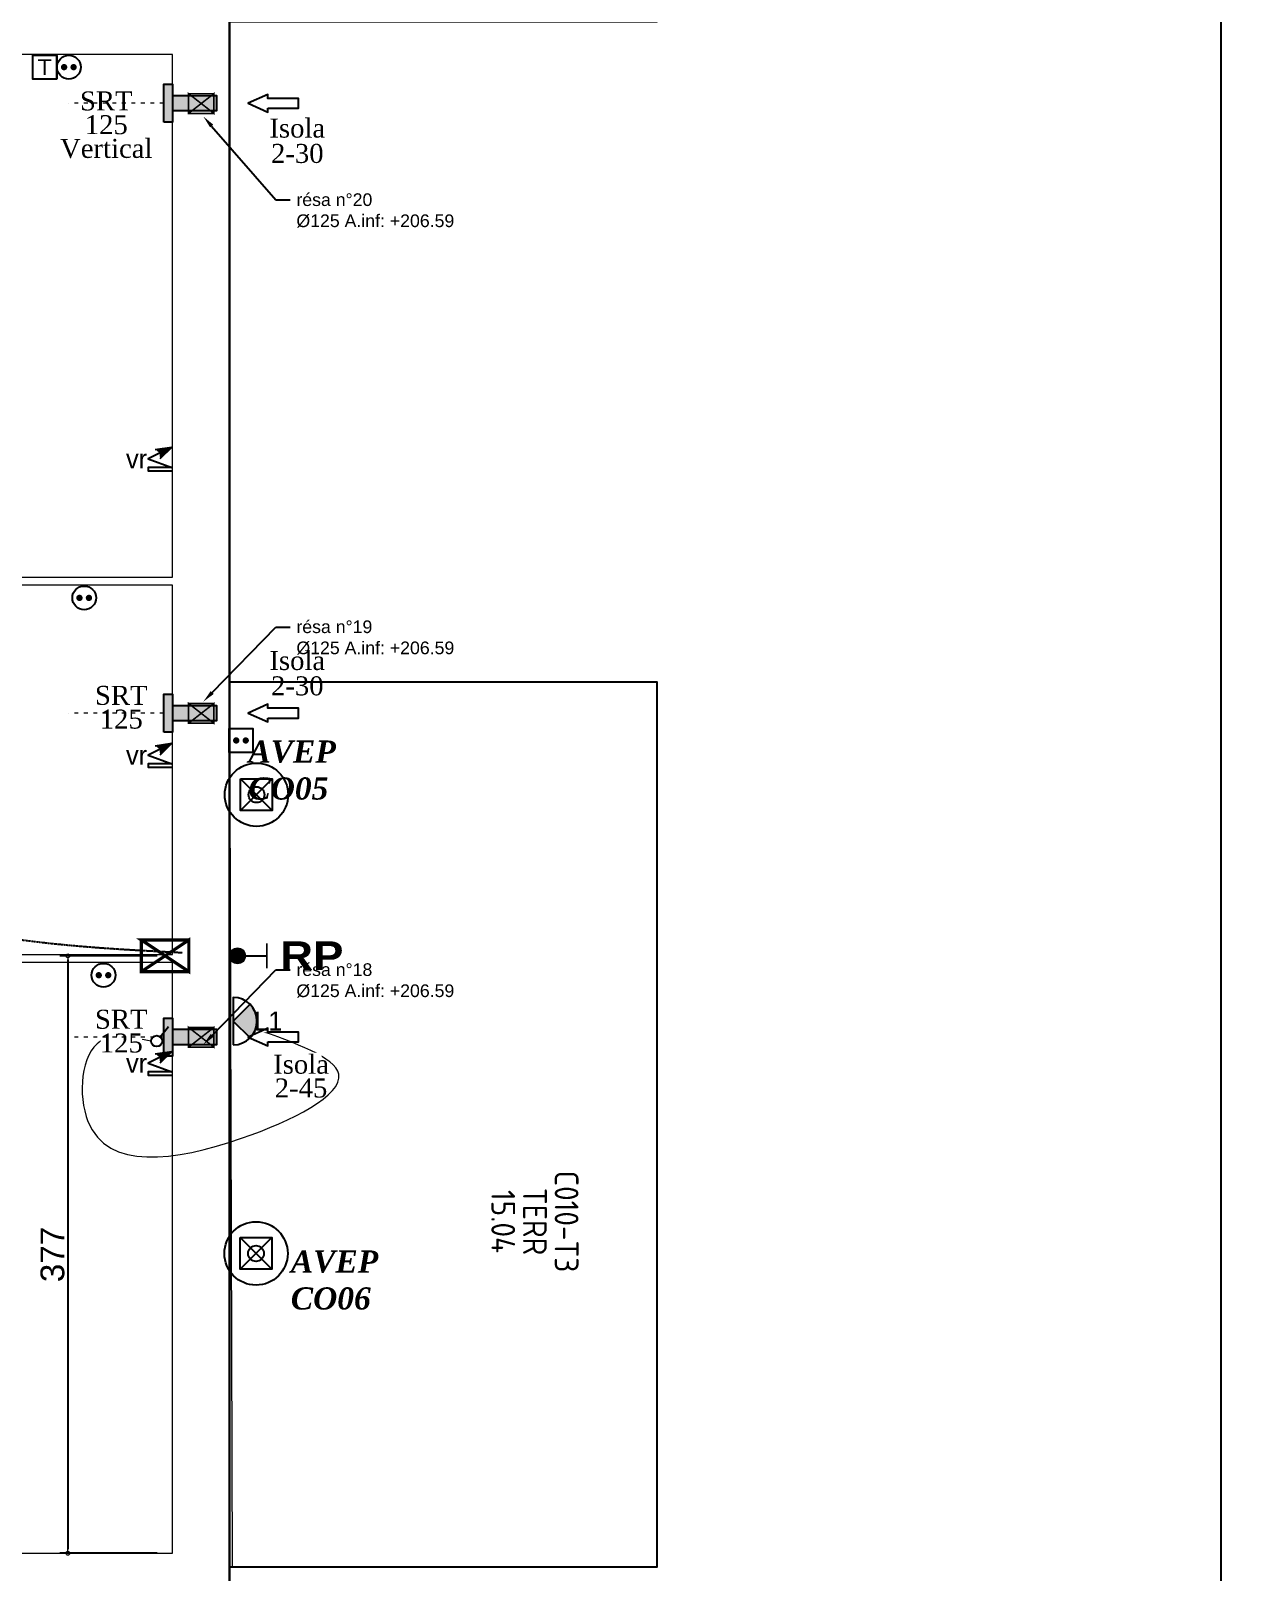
# Model space of a CAD drawing. Header units: millimetres. Extents: x 454430 to 532383, y -370512 to -310890.
# Drawn here: x 475366 to 482947, y -359189 to -349450 of the extents above; entities that cross this region are included whole.
import ezdxf
from ezdxf import colors
from ezdxf.entities.mleader import LeaderData, LeaderLine
from ezdxf.math import Vec2, Vec3

# ---------------------------------------------------------------- set-up
doc = ezdxf.new("R2010")
doc.units = ezdxf.units.MM
doc.set_wipeout_variables(frame=1)
doc.linetypes.add('ACAD_ISO03W100', pattern=[30, 12, -18])
doc.linetypes.add('prlm_ef', pattern=[0.165, 0.1, -0.065])
for name, color, linetype, lineweight in [('_GAZELEC-BOITE INCORPO', 36, 'Continuous', 18), ('_GAZELEC-RESERVATION', 1, 'Continuous', 18), ('_GAZELEC-RESERVATION 2', 132, 'Continuous', 18)]:
    doc.layers.add(name, color=color, linetype=linetype, lineweight=lineweight)
for name, color, linetype in [('prlm-EAU-EF', 161, 'Continuous'), ('prlm-EAU-EPEXT', 145, 'Continuous'), ('prlm-ELEC-CFA', 181, 'Continuous'), ('prlm-ELEC-CFO', 201, 'Continuous'), ('prlm-MOD-PB', 123, 'Continuous'), ('prlm-VMC', 93, 'Continuous')]:
    doc.layers.add(name, color=color, linetype=linetype)
doc.layers.add('prlm-xpoly', color=7, linetype='Continuous', plot=False)
doc.layers.add('prlm-ZEROPLOT', color=254, linetype='Continuous', plot=False)
doc.styles.add('Arial', font='arial.ttf')
doc.styles.add('prlm-eau-ef', font='ariblk.ttf', dxfattribs={"height": 18})
doc.styles.add('prlm-eau-ep', font='timesbi.ttf', dxfattribs={"height": 18})
doc.styles.add('prlm-elec-cfo', font='comic.ttf', dxfattribs={"height": 12})
doc.styles.add('prlm-vmc', font='pala.ttf', dxfattribs={"height": 14})
doc.styles.add('prlm-xpoly', font='isocp.shx', dxfattribs={"height": 15})
doc.styles.get("Standard").update_dxf_attribs({"font": 'arial.ttf'})
doc.dimstyles.new('200', dxfattribs={"dimtxt": 150, "dimasz": 25, "dimexe": 50, "dimexo": 50, "dimgap": 20, "dimtad": 1, "dimdec": 0, "dimlfac": 0.1, "dimdsep": 46, "dimtxsty": 'Arial', "dimblk1": 'DOTBLANK', "dimblk2": 'DOTBLANK', "dimsah": 1, "dimcen": 25, "dimclrd": 5, "dimclre": 5, "dimadec": 0, "dimazin": 0, "dimtfac": 1, "dimtdec": 0, "dimtmove": 0, "dimatfit": 3, "dimldrblk": 'DOTBLANK', "dimfxl": 50, "dimtolj": 1, "dimtzin": 0, "dimarcsym": 0})

# ---------------------------------------------------------------- blocks, each defined once
blk = doc.blocks.new('xi.PC-EXT')
at = {"layer": 'prlm-ELEC-CFO', "color": 0, "linetype": 'ByBlock', "lineweight": -2, "flags": 128}
blk.add_lwpolyline([(-7.5, 7.5), (7.5, 7.5), (7.5, -7.5), (-7.5, -7.5)], close=True, dxfattribs=at)
at = {"layer": 'prlm-ELEC-CFO', "color": 0, "linetype": 'ByBlock', "lineweight": 5, "const_width": 2}
for points in [[(-4, 0, 1), (-2, 0, 1)], [(2, 0, 1), (4, 0, 1)]]:
    blk.add_lwpolyline(points, format="xyb", close=True, dxfattribs=at)
blk = doc.blocks.new('xi.SA')
at = {"layer": 'prlm-ELEC-CFO', "color": 0}
blk.add_lwpolyline([(0.2, -1.28), (5.5, 5.28)], dxfattribs=at)
blk.add_circle((-2, -4), 3.5, dxfattribs=at)
blk = doc.blocks.new('xi.LUM1')
at = {"layer": 'prlm-ELEC-CFO', "linetype": 'ByBlock', "lineweight": 5}
blk.add_hatch(color=0, dxfattribs=at).paths.add_polyline_path([(10.61, 10.61, 0.414214), (-10.61, 10.61), (0, 0)])
at = {"layer": 'prlm-ELEC-CFO', "color": 0, "linetype": 'ByBlock', "lineweight": -2, "flags": 128}
blk.add_lwpolyline([(15, 0, 1), (-15, 0)], format="xyb", close=True, dxfattribs=at)
at = {"layer": 'prlm-ELEC-CFO', "color": 0}
blk.add_lwpolyline([(-10.61, 10.61), (0, 0), (10.61, 10.61)], dxfattribs=at)
blk = doc.blocks.new('xi.VR')
at = {"layer": 'prlm-ELEC-CFO', "lineweight": 5}
blk.add_hatch(color=0, dxfattribs=at).paths.add_polyline_path([(-3, 6), (-0.1, 3.7), (0, 0), (7.5, 7.5)])
at = {"layer": 'prlm-ELEC-CFO', "color": 0}
for points in [[(0.95, 4.23), (-7.5, 0), (7.5, -5.5), (-7.5, -5.5), (-7.5, -7.5), (7.5, -7.5)], [(-3, 6), (7.5, 7.5), (0, 0)]]:
    blk.add_lwpolyline(points, dxfattribs=at)
blk = doc.blocks.new('xi.PC')
at = {"color": 0, "lineweight": 5}
blk.add_wipeout([(-7.5, -7.5), (7.5, -7.5), (7.5, 7.5), (-7.5, 7.5)], dxfattribs=at).dxf.layer = 'prlm-ELEC-CFO'
at = {"layer": 'prlm-ELEC-CFO', "color": 0, "linetype": 'ByBlock', "lineweight": 5, "const_width": 2}
for points in [[(-4, 0, 1), (-2, 0, 1)], [(2, 0, 1), (4, 0, 1)]]:
    blk.add_lwpolyline(points, format="xyb", close=True, dxfattribs=at)
at = {"layer": 'prlm-ELEC-CFO', "color": 0, "linetype": 'ByBlock', "lineweight": -2}
blk.add_circle((0, 0), 7.5, dxfattribs=at)
blk = doc.blocks.new('xi.EA-Ma')
at = {"layer": 'prlm-MOD-PB'}
blk.add_hatch(color=0, dxfattribs=at).paths.add_polyline_path([(-4.65, 0), (-4.65, -28), (4.65, -28), (4.65, 0)])
at = {"layer": 'prlm-VMC', "linetype": 'ByBlock'}
blk.add_hatch(color=0, dxfattribs=at).paths.add_polyline_path([(-12, 5.6), (12, 5.6), (12, 0), (-12, 0)])
at = {"layer": 'prlm-MOD-PB', "color": 0, "linetype": 'ByBlock', "lineweight": -2, "flags": 128}
blk.add_lwpolyline([(-4.65, 0), (-4.65, -28), (4.65, -28), (4.65, 0)], close=True, dxfattribs=at)
at = {"layer": 'prlm-VMC', "color": 0, "linetype": 'ByBlock', "flags": 128}
for points in [[(-12, 5.6), (12, 5.6), (12, 0), (-12, 0)], [(-3.09, -60.19), (-3.09, -79.51), (3.09, -79.51), (3.09, -60.19), (5.59, -60.19), (0, -47.69), (-5.59, -60.19)]]:
    blk.add_lwpolyline(points, close=True, dxfattribs=at)
at = {"layer": 'prlm-ZEROPLOT', "color": 250, "linetype": 'ACAD_ISO03W100', "lineweight": 0, "ltscale": 0.2}
blk.add_lwpolyline([(0, 5.6), (0, 65.6)], dxfattribs=at)
blk = doc.blocks.new('xi.rp')
at = {"layer": 'prlm-EAU-EF', "lineweight": 5}
h = blk.add_hatch(color=0, dxfattribs=at)
edge = h.paths.add_edge_path()
edge.add_arc((0, 5), 5, 0, 360)
at = {"layer": 'prlm-EAU-EF', "color": 0, "const_width": 1, "flags": 128}
blk.add_lwpolyline([(-7.82, 23.46), (7.82, 23.46)], dxfattribs=at)
at = {"layer": 'prlm-EAU-EF', "color": 0, "flags": 128}
blk.add_lwpolyline([(0, 5), (0, 23.46)], dxfattribs=at)
at = {"layer": 'prlm-EAU-EF', "color": 0, "lineweight": 5}
blk.add_circle((0, 5), 5, dxfattribs=at)
blk = doc.blocks.new('xi.avext')
at = {"layer": 'prlm-EAU-EPEXT'}
blk.add_lwpolyline([(-10, 10), (10, 10), (10, -10), (-10, -10)], close=True, dxfattribs=at)
for points in [[(-10, 10), (10, -10)], [(-10, -10), (10, 10)]]:
    blk.add_lwpolyline(points, dxfattribs=at)
blk.add_circle((0, 0), 5, dxfattribs=at)
at = {"layer": 'prlm-ZEROPLOT'}
blk.add_circle((0, 0), 20, dxfattribs=at)
blk = doc.blocks.new('xi.TEL')
at = {"layer": 'prlm-ELEC-CFA', "color": 0, "linetype": 'ByBlock', "lineweight": -2, "flags": 128}
blk.add_lwpolyline([(-7.5, 7.5), (7.5, 7.5), (7.5, -7.5), (-7.5, -7.5)], close=True, dxfattribs=at)
at = {"layer": 'prlm-ELEC-CFA', "color": 0, "linetype": 'ByBlock', "insert": (0, 0), "char_height": 10, "width": 11.36, "attachment_point": 5}
blk.add_mtext('{\\fVerdana|b0|i0|c0|p34;T}', dxfattribs=at)
blk = doc.blocks.new('_DOTBLANK')
at = {"color": 0, "linetype": 'ByBlock'}
blk.add_line((-0.5, 0), (-1, 0), dxfattribs=at)
blk.add_circle((0, 0), 0.5, dxfattribs=at)
blk = doc.blocks.new('*D183')
at = {"layer": '_GAZELEC-BOITE INCORPO', "color": 5, "lineweight": -2, "transparency": 16777216}
for p, q in [((476164.8, -355294.5), (475550.4, -355294.5)), ((475600.4, -355319.5), (475600.4, -359043.6)), ((476164.8, -359068.6), (475550.4, -359068.6))]:
    blk.add_line(p, q, dxfattribs=at)
at = {"layer": '_GAZELEC-BOITE INCORPO', "color": 5, "lineweight": -2, "transparency": 16777216, "xscale": 25, "yscale": 25, "zscale": 25}
for p, rotation in [((475600.4, -355294.5), 90), ((475600.4, -359068.6), 270)]:
    blk.add_blockref('_DOTBLANK', p, dxfattribs=dict(at, rotation=rotation))
at = {"layer": '_GAZELEC-BOITE INCORPO', "color": 0, "transparency": 16777216, "insert": (475503.7, -357181.5), "char_height": 150, "attachment_point": 5, "rotation": 90, "style": 'Arial'}
blk.add_mtext('\\A1;377', dxfattribs=at)

msp = doc.modelspace()

# ---------------------------------------------------------------- linework, layer by layer
at = {"layer": '_GAZELEC-BOITE INCORPO', "const_width": 20}
msp.add_lwpolyline([(476164.8, -355194.5), (476064.8, -355194.5), (476064.8, -355394.5), (476364.8, -355394.4), (476364.8, -355194.4), (476064.8, -355194.5), (476364.8, -355394.4), (476364.8, -355194.4), (476064.8, -355394.5)], dxfattribs=at)
at = {"layer": '_GAZELEC-RESERVATION 2', "const_width": 10}
for points in [[(476362.7, -349909.6), (476362.7, -349847.1), (476522.7, -349847.1), (476522.7, -349972.1), (476362.7, -349972.1), (476362.7, -349847.1), (476522.7, -349972.1), (476522.6, -349847.1), (476362.7, -349972.1)], [(476362.7, -353762.6), (476362.7, -353700.1), (476522.7, -353700.1), (476522.7, -353825.1), (476362.7, -353825.1), (476362.7, -353700.1), (476522.7, -353825.1), (476522.6, -353700.1), (476362.7, -353825.1)], [(476362.7, -355809.2), (476362.7, -355746.7), (476522.7, -355746.7), (476522.7, -355871.7), (476362.7, -355871.7), (476362.7, -355746.7), (476522.7, -355871.7), (476522.6, -355746.7), (476362.7, -355871.7)]]:
    msp.add_lwpolyline(points, dxfattribs=at)
at = {"layer": 'prlm-ELEC-CFO', "lineweight": 13}
msp.add_spline([(476126.6, -355833.3), (475807.1, -355833.3), (475727, -356340.4), (476697.2, -356447.1), (477311.4, -356042.4), (476786.1, -355757.1)], degree=3, dxfattribs=at)
at = {"layer": 'prlm-xpoly', "lineweight": 0}
for points in [[(472916.5, -351702.5), (472050.4, -351702.9), (472050.4, -352903.1), (476261.6, -352903.1), (476261.6, -349599.7), (472246.4, -349600.3), (472246.4, -351652.8), (472916.4, -351652.5)], [(472050.4, -352953.1), (472050.4, -354088.2), (472720.1, -354088.4), (472719.4, -355287.1), (476261.6, -355287.1), (476261.6, -352953.1)], [(479321.6, -353565), (476621.8, -353565), (476638.6, -359154.1), (479321.6, -359154.1)], [(469496.9, -355337.1), (469496.9, -358853.2), (470097.6, -358853.2), (470097.6, -359068.6), (476261.6, -359068.6), (476261.6, -355337.1)]]:
    msp.add_lwpolyline(points, close=True, dxfattribs=at)

# ---------------------------------------------------------------- block references
at = {"layer": 'prlm-EAU-EF', "xscale": 10, "yscale": 10, "zscale": 10, "rotation": 269.9999933324971}
msp.add_blockref('xi.rp', (476621.6, -355294.4), dxfattribs=at)
at = {"layer": 'prlm-EAU-EPEXT', "xscale": 10, "yscale": 10, "zscale": 10}
for p in [(476791.6, -354276.6), (476788.8, -357174.9)]:
    msp.add_blockref('xi.avext', p, dxfattribs=at)
at = {"layer": 'prlm-ELEC-CFO', "xscale": 10, "yscale": 10, "zscale": 10}
for name, p in [('xi.PC-EXT', (476693.7, -353933.8)), ('xi.SA', (476181.6, -355793.3))]:
    msp.add_blockref(name, p, dxfattribs=at)

# ---------------------------------------------------------------- texts
at = {"layer": 'prlm-EAU-EPEXT', "char_height": 140, "attachment_point": 1, "style": 'prlm-eau-ep'}
for s, insert in [('AVEP CO05', (476740.4, -353933.8)), ('AVEP CO06', (477008.1, -357155.7))]:
    msp.add_mtext_dynamic_manual_height_columns(s, width=153.021, gutter_width=75, heights=[0], dxfattribs=dict(at, insert=insert))
at = {"layer": 'prlm-xpoly', "lineweight": 20, "insert": (478550.1, -356973.2), "char_height": 150, "attachment_point": 5, "rotation": 270, "line_spacing_factor": 0.8, "style": 'prlm-xpoly'}
msp.add_mtext('C010-T3\\PTERR\\P15.04', dxfattribs=at)

# ---------------------------------------------------------------- leaders
at = {"layer": '_GAZELEC-RESERVATION', "color": 6}
ml = msp.add_multileader_mtext('Standard', dxfattribs=at)
ml.set_content('résa n°41\\P250x250 en dalle haute', color=6)
ml.set_leader_properties()
ml.build(insert=Vec2(0, 0))
ml.multileader.update_dxf_attribs({"has_text_frame": 1, "arrow_head_size": 80, "scale": 20})
ctx = ml.context
ctx.base_point, ctx.scale, ctx.char_height, ctx.arrow_head_size, ctx.landing_gap_size, ctx.plane_origin = Vec3(470759.1, -354472.5), 20, 80, 80, 40, Vec3(465208.8, -354274.1)
notes = []
notes.append((ctx, [(1, (1, 1, 0), (470669.2, -354472.5), (1, 0), 89.8, [(0, [(469619.8, -354847.7)], 0, [])])]))
ctx.mtext.insert, ctx.mtext.width, ctx.mtext.flow_direction = Vec3(470799.1, -354431.8), 1568.85, 5
ml = msp.add_multileader_mtext('Standard', dxfattribs=at)
ml.set_content('résa n°49\\P%%C100 A.inf: 204.55', color=6)
ml.set_leader_properties()
ml.build(insert=Vec2(0, 0))
ml.multileader.update_dxf_attribs({"has_text_frame": 1, "arrow_head_size": 80, "scale": 20})
ctx = ml.context
ctx.base_point, ctx.scale, ctx.char_height, ctx.arrow_head_size, ctx.landing_gap_size, ctx.plane_origin = Vec3(464472.3, -358701.3), 20, 80, 80, 40, Vec3(458922, -358502.9)
notes.append((ctx, [(1, (1, 1, 0), (464382.4, -358701.3), (1, 0), 89.8, [(0, [(464196.8, -359301)], 0, [])])]))
ctx.mtext.insert, ctx.mtext.width, ctx.mtext.flow_direction = Vec3(464512.3, -358659.7), 1568.85, 5
ml = msp.add_multileader_mtext('Standard', dxfattribs=at)
ml.set_content('résa n°43\\P150x150 en dalle haute', color=6)
ml.set_leader_properties()
ml.build(insert=Vec2(0, 0))
ml.multileader.update_dxf_attribs({"has_text_frame": 1, "arrow_head_size": 80, "scale": 20})
ctx = ml.context
ctx.base_point, ctx.scale, ctx.char_height, ctx.arrow_head_size, ctx.landing_gap_size, ctx.plane_origin = Vec3(470759.1, -358792.2), 20, 80, 80, 40, Vec3(465208.8, -358593.8)
notes.append((ctx, [(1, (1, 1, 0), (470669.2, -358792.2), (1, 0), 89.8, [(0, [(469919.6, -359016.4)], 0, [])])]))
ctx.mtext.insert, ctx.mtext.width, ctx.mtext.flow_direction = Vec3(470799.1, -358751.5), 1568.85, 5
for ctx, leaders in notes:
    for number, flags, end, landing, length, lines in leaders:
        leader = LeaderData()
        leader.index, (leader.has_last_leader_line, leader.has_dogleg_vector, leader.attachment_direction) = number, flags
        leader.last_leader_point, leader.dogleg_vector, leader.dogleg_length = Vec3(end), Vec3(landing), length
        for number, points, colour, breaks in lines:
            line = LeaderLine()
            line.index, line.vertices, line.color, line.breaks = number, Vec3.list(points), colors.encode_raw_color(colour), breaks
            leader.lines.append(line)
        ctx.leaders.append(leader)

# ---------------------------------------------------------------- next in the draw order: block references
at = {"layer": 'prlm-ELEC-CFO', "xscale": 10, "yscale": 10, "zscale": 10}
for p in [(475606.7, -349679.8), (475703.6, -353033.1), (475825.4, -355417.1)]:
    msp.add_blockref('xi.PC', p, dxfattribs=at)

# ---------------------------------------------------------------- next in the draw order: texts
at = {"layer": 'prlm-ELEC-CFO', "lineweight": 20, "char_height": 120, "attachment_point": 5, "line_spacing_factor": 0.8, "style": 'prlm-elec-cfo', "bg_fill": 3, "box_fill_scale": 1.1, "bg_fill_color": 256, "bg_fill_transparency": 0}
for s, insert in [('vr', (476034.5, -352154.7)), ('vr', (476034.5, -354026.8)), ('L1', (476865.9, -355706.4)), ('vr', (476034.5, -355973))]:
    msp.add_mtext(s, dxfattribs=dict(at, insert=insert))
at = {"layer": 'prlm-VMC', "char_height": 120, "width": 236.74, "attachment_point": 2, "line_spacing_factor": 0.75, "style": 'prlm-vmc', "bg_fill": 3, "box_fill_scale": 1.1, "bg_fill_color": 256, "bg_fill_transparency": 0}
for s, insert in [('SRT 125\\PVertical', (475842.9, -349833.1)), ('SRT 125', (475937.6, -353588.7))]:
    msp.add_mtext(s, dxfattribs=dict(at, insert=insert))

# ---------------------------------------------------------------- next in the draw order: linework, layer by layer
at = {"layer": 'prlm-EAU-EF', "linetype": 'prlm_ef'}
msp.add_spline([(470092.1, -354710.7), (470141, -354358.3), (470619.2, -353758.8), (473781.9, -354758.3), (475783.5, -355241.7), (476325.2, -355273.9)], degree=3, dxfattribs=at)

# ---------------------------------------------------------------- next in the draw order: block references
at = {"layer": 'prlm-ELEC-CFA', "xscale": 10, "yscale": 10, "zscale": 10}
msp.add_blockref('xi.TEL', (475453.8, -349679.8), dxfattribs=at)
at = {"layer": 'prlm-ELEC-CFO', "xscale": 10, "yscale": 10, "zscale": 10}
for p in [(476181.6, -352154.7), (476181.6, -354026.8), (476181.6, -355973)]:
    msp.add_blockref('xi.VR', p, dxfattribs=at)
at = {"layer": 'prlm-ELEC-CFO', "xscale": 10, "yscale": 10, "zscale": 10, "rotation": 269.9999999999999}
msp.add_blockref('xi.LUM1', (476644.7, -355707), dxfattribs=at)
at = {"layer": 'prlm-VMC', "ltscale": 50, "xscale": 10, "yscale": 10, "zscale": 10, "rotation": 89.99999333244128}
for p in [(476261.6, -349907.9), (476261.6, -353761)]:
    msp.add_blockref('xi.EA-Ma', p, dxfattribs=at)

# ---------------------------------------------------------------- next in the draw order: texts
at = {"layer": 'prlm-VMC', "char_height": 120, "style": 'prlm-vmc', "bg_fill": 3, "box_fill_scale": 1.1, "bg_fill_color": 256, "bg_fill_transparency": 0}
for s, insert, width, attachment_point, line_spacing_factor in [('Isola\\P2-30', (477049.3, -350145.7), 173.979, 5, 0.8), ('Isola\\P2-30', (477049.3, -353509.5), 173.979, 5, 0.8), ('SRT 125', (475937.6, -355635.2), 236.74, 2, 0.75)]:
    msp.add_mtext(s, dxfattribs=dict(at, insert=insert, width=width, attachment_point=attachment_point, line_spacing_factor=line_spacing_factor))

# ---------------------------------------------------------------- next in the draw order: linework, layer by layer
at = {"layer": 'prlm-ZEROPLOT'}
msp.add_lwpolyline([(460621.8, -321130.8), (469528.3, -321130.8), (469528.3, -324327.2), (476621.9, -324326.1), (476621.9, -365259.1), (469151.8, -365259.1), (469147, -363469), (460621.8, -363469)], close=True, dxfattribs=at)

# ---------------------------------------------------------------- next in the draw order: block references
at = {"layer": 'prlm-VMC', "ltscale": 50, "xscale": 10, "yscale": 10, "zscale": 10, "rotation": 89.99999333244128}
msp.add_blockref('xi.EA-Ma', (476261.6, -355807.5), dxfattribs=at)

# ---------------------------------------------------------------- next in the draw order: dimensions: what is measured, and where the dimension line sits
at = {"layer": '_GAZELEC-BOITE INCORPO'}
dim = msp.add_linear_dim(base=(475600.4, -359068.6), p1=(476214.8, -355294.5), p2=(476214.8, -359068.6), angle=90, dimstyle='200', dxfattribs=at)
dim.commit()
dim.dimension.update_dxf_attribs({"geometry": '*D183', "text_midpoint": (475503.7, -357181.5)})

# ---------------------------------------------------------------- next in the draw order: leaders
at = {"layer": '_GAZELEC-RESERVATION', "color": 6}
ml = msp.add_multileader_mtext('Standard', dxfattribs=at)
ml.set_content('résa n°40\\P200x400 en dalle haute', color=6)
ml.set_leader_properties()
ml.build(insert=Vec2(0, 0))
ml.multileader.update_dxf_attribs({"has_text_frame": 1, "arrow_head_size": 80, "scale": 20})
ctx = ml.context
ctx.base_point, ctx.scale, ctx.char_height, ctx.arrow_head_size, ctx.landing_gap_size, ctx.plane_origin = Vec3(471314.5, -349888.8), 20, 80, 80, 40, Vec3(465764.2, -349690.4)
notes = []
notes.append((ctx, [(1, (1, 1, 0), (471224.6, -349888.8), (1, 0), 89.8, [(0, [(470511, -349775.2)], 0, [])])]))
ctx.mtext.insert, ctx.mtext.width, ctx.mtext.flow_direction = Vec3(471354.5, -349848.1), 1568.85, 5
ml = msp.add_multileader_mtext('Standard', dxfattribs=at)
ml.set_content('résa n°52\\P200x400 en dalle haute', color=6)
ml.set_leader_properties()
ml.build(insert=Vec2(0, 0))
ml.multileader.update_dxf_attribs({"has_text_frame": 1, "arrow_head_size": 80, "scale": 20})
ctx = ml.context
ctx.base_point, ctx.scale, ctx.char_height, ctx.arrow_head_size, ctx.landing_gap_size, ctx.plane_origin = Vec3(465894.5, -350241.5), 20, 80, 80, 40, Vec3(460344.2, -350043.2)
notes.append((ctx, [(1, (1, 1, 0), (465804.7, -350241.5), (1, 0), 89.8, [(0, [(465383.8, -349938.2)], 0, [])])]))
ctx.mtext.insert, ctx.mtext.width, ctx.mtext.flow_direction = Vec3(465934.5, -350200.9), 1568.85, 5
ml = msp.add_multileader_mtext('Standard', dxfattribs=at)
ml.set_content('résa n°20\\P%%C125 A.inf: +206.59', color=6)
ml.set_leader_properties()
ml.build(insert=Vec2(0, 0))
ml.multileader.update_dxf_attribs({"has_text_frame": 1, "arrow_head_size": 80, "scale": 20})
ctx = ml.context
ctx.base_point, ctx.scale, ctx.char_height, ctx.arrow_head_size, ctx.landing_gap_size, ctx.plane_origin = Vec3(477003.7, -350518.6), 20, 80, 80, 40, Vec3(471296.5, -350320.2)
notes.append((ctx, [(1, (1, 1, 0), (476913.9, -350518.6), (1, 0), 89.8, [(0, [(476456.1, -349991.3)], 0, [])])]))
ctx.mtext.insert, ctx.mtext.width, ctx.mtext.flow_direction = Vec3(477043.7, -350477), 1568.85, 5
ml = msp.add_multileader_mtext('Standard', dxfattribs=at)
ml.set_content('résa n°19\\P%%C125 A.inf: +206.59', color=6)
ml.set_leader_properties()
ml.build(insert=Vec2(0, 0))
ml.multileader.update_dxf_attribs({"has_text_frame": 1, "arrow_head_size": 80, "scale": 20})
ctx = ml.context
ctx.base_point, ctx.scale, ctx.char_height, ctx.arrow_head_size, ctx.landing_gap_size, ctx.plane_origin = Vec3(477003.7, -353217), 20, 80, 80, 40, Vec3(471296.5, -353018.6)
notes.append((ctx, [(1, (1, 1, 0), (476913.9, -353217), (1, 0), 89.8, [(0, [(476456.1, -353688.3)], 0, [])])]))
ctx.mtext.insert, ctx.mtext.width, ctx.mtext.flow_direction = Vec3(477043.7, -353175.4), 1568.85, 5
for ctx, leaders in notes:
    for number, flags, end, landing, length, lines in leaders:
        leader = LeaderData()
        leader.index, (leader.has_last_leader_line, leader.has_dogleg_vector, leader.attachment_direction) = number, flags
        leader.last_leader_point, leader.dogleg_vector, leader.dogleg_length = Vec3(end), Vec3(landing), length
        for number, points, colour, breaks in lines:
            line = LeaderLine()
            line.index, line.vertices, line.color, line.breaks = number, Vec3.list(points), colors.encode_raw_color(colour), breaks
            leader.lines.append(line)
        ctx.leaders.append(leader)

# ---------------------------------------------------------------- next in the draw order: texts
at = {"layer": 'prlm-VMC', "linetype": 'ByBlock', "lineweight": -2, "insert": (477073, -355919.3), "char_height": 120, "width": 236.74, "attachment_point": 2, "line_spacing_factor": 0.75, "style": 'prlm-vmc', "bg_fill": 3, "box_fill_scale": 1.1, "bg_fill_color": 256, "bg_fill_transparency": 0}
msp.add_mtext('Isola\\P2-45', dxfattribs=at)

# ---------------------------------------------------------------- next in the draw order: linework, layer by layer
at = {"layer": 'prlm-ZEROPLOT', "ltscale": 50}
for points in [[(476621.9, -342422.4), (482883.1, -342422.4), (482883, -367698.1), (479321.7, -367698.1), (479321.7, -360780.5), (476621.9, -360780.5), (476621.6, -359154.4), (479321.6, -359154.1), (479321.7, -353565), (476621.6, -353565), (476621.6, -349391.7), (479321.6, -349391.7), (479321.6, -345491.7), (476621.9, -345491.7)], [(476621.9, -342422.4), (482883, -342422.4), (482883, -367698.1), (476621.9, -367698.1)], [(479321.6, -353565), (476621.6, -353565.4), (476621.6, -359154.4), (479321.6, -359154.1)]]:
    msp.add_lwpolyline(points, close=True, dxfattribs=at)

# ---------------------------------------------------------------- next in the draw order: texts
at = {"layer": 'prlm-EAU-EF', "lineweight": 20, "insert": (477140.8, -355203.1), "char_height": 180, "attachment_point": 2, "line_spacing_factor": 0.8, "style": 'prlm-eau-ef', "bg_fill": 3, "box_fill_scale": 0.95, "bg_fill_color": 256, "bg_fill_transparency": 0}
msp.add_mtext('RP', dxfattribs=at)

# ---------------------------------------------------------------- next in the draw order: leaders
at = {"layer": '_GAZELEC-RESERVATION', "color": 6}
ml = msp.add_multileader_mtext('Standard', dxfattribs=at)
ml.set_content('résa n°51\\P250x250 en dalle haute', color=6)
ml.set_leader_properties()
ml.build(insert=Vec2(0, 0))
ml.multileader.update_dxf_attribs({"has_text_frame": 1, "arrow_head_size": 80, "scale": 20})
ctx = ml.context
ctx.base_point, ctx.scale, ctx.char_height, ctx.arrow_head_size, ctx.landing_gap_size, ctx.plane_origin = Vec3(468051.8, -355275.2), 20, 80, 80, 40, Vec3(462501.5, -355076.8)
notes = []
notes.append((ctx, [(1, (1, 1, 0), (467961.9, -355275.2), (1, 0), 89.8, [(0, [(467541, -354971.8)], 0, [])])]))
ctx.mtext.insert, ctx.mtext.width, ctx.mtext.flow_direction = Vec3(468091.8, -355234.5), 1568.85, 5
ml = msp.add_multileader_mtext('Standard', dxfattribs=at)
ml.set_content('résa n°42\\P300x500 en dalle haute', color=6)
ml.set_leader_properties()
ml.build(insert=Vec2(0, 0))
ml.multileader.update_dxf_attribs({"has_text_frame": 1, "arrow_head_size": 80, "scale": 20})
ctx = ml.context
ctx.base_point, ctx.scale, ctx.char_height, ctx.arrow_head_size, ctx.landing_gap_size, ctx.plane_origin = Vec3(470759.1, -355559.3), 20, 80, 80, 40, Vec3(465208.8, -355360.9)
notes.append((ctx, [(1, (1, 1, 0), (470669.2, -355559.3), (1, 0), 89.8, [(0, [(470261.6, -355091.9)], 0, [])])]))
ctx.mtext.insert, ctx.mtext.width, ctx.mtext.flow_direction = Vec3(470799.1, -355518.6), 1568.85, 5
ml = msp.add_multileader_mtext('Standard', dxfattribs=at)
ml.set_content('résa n°50\\P300x500 en dalle haute', color=6)
ml.set_leader_properties()
ml.build(insert=Vec2(0, 0))
ml.multileader.update_dxf_attribs({"has_text_frame": 1, "arrow_head_size": 80, "scale": 20})
ctx = ml.context
ctx.base_point, ctx.scale, ctx.char_height, ctx.arrow_head_size, ctx.landing_gap_size, ctx.plane_origin = Vec3(466142.8, -355954.2), 20, 80, 80, 40, Vec3(460592.5, -355755.8)
notes.append((ctx, [(0, (1, 1, 0), (467465.4, -355954.2), (-1, 0), 89.8, [(0, [(467166.6, -355179.3)], 0, [])])]))
ctx.mtext.insert, ctx.mtext.width, ctx.mtext.flow_direction = Vec3(466182.8, -355913.5), 1568.85, 5
ml = msp.add_multileader_mtext('Standard', dxfattribs=at)
ml.set_content('résa n°18\\P%%C125 A.inf: +206.59', color=6)
ml.set_leader_properties()
ml.build(insert=Vec2(0, 0))
ml.multileader.update_dxf_attribs({"has_text_frame": 1, "arrow_head_size": 80, "scale": 20})
ctx = ml.context
ctx.base_point, ctx.scale, ctx.char_height, ctx.arrow_head_size, ctx.landing_gap_size, ctx.plane_origin = Vec3(477003.7, -355383.3), 20, 80, 80, 40, Vec3(471296.5, -355184.9)
notes.append((ctx, [(1, (1, 1, 0), (476913.9, -355383.3), (1, 0), 89.8, [(0, [(476456.1, -355854.7)], 0, [])])]))
ctx.mtext.insert, ctx.mtext.width, ctx.mtext.flow_direction = Vec3(477043.7, -355341.7), 1568.85, 5
for ctx, leaders in notes:
    for number, flags, end, landing, length, lines in leaders:
        leader = LeaderData()
        leader.index, (leader.has_last_leader_line, leader.has_dogleg_vector, leader.attachment_direction) = number, flags
        leader.last_leader_point, leader.dogleg_vector, leader.dogleg_length = Vec3(end), Vec3(landing), length
        for number, points, colour, breaks in lines:
            line = LeaderLine()
            line.index, line.vertices, line.color, line.breaks = number, Vec3.list(points), colors.encode_raw_color(colour), breaks
            leader.lines.append(line)
        ctx.leaders.append(leader)

doc.saveas('drawing.dxf')
